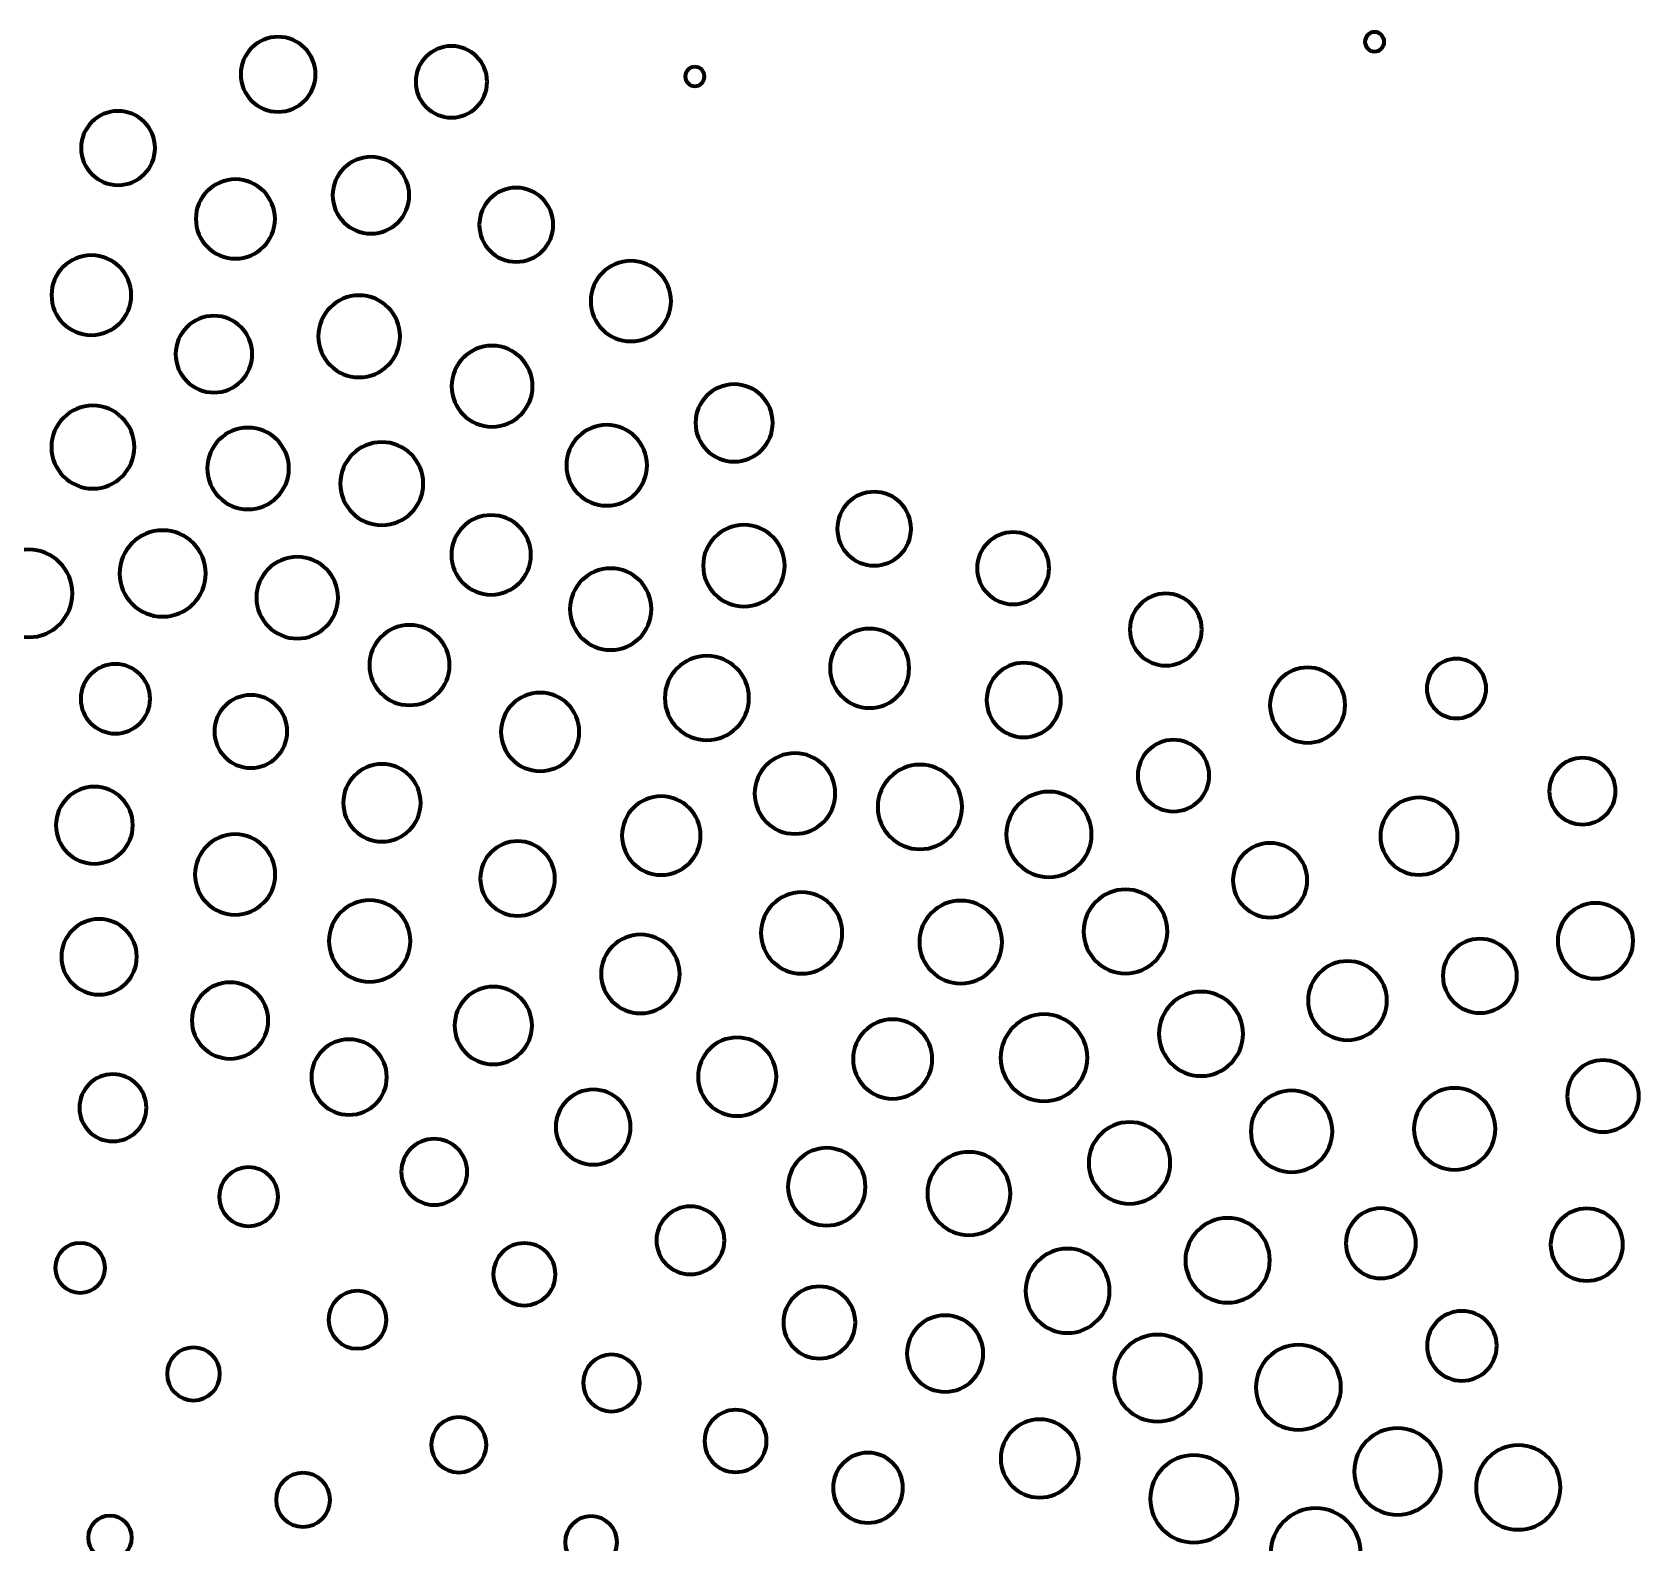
# Model space of a CAD drawing. Header units: inches. Extents: x 1318 to 1675, y 1362 to 1634.
# Drawn here: x 1526.3 to 1580.1, y 1578.9 to 1629.5 of the extents above; entities that cross this region are included whole.
import ezdxf

# ---------------------------------------------------------------- set-up
doc = ezdxf.new("R2010")
doc.units = ezdxf.units.IN
doc.header["$MEASUREMENT"] = 0
doc.layers.add('svg2985', color=7, linetype='Continuous')

# ---------------------------------------------------------------- blocks, each defined once
blk = doc.blocks.new('block 4')
at = {"layer": 'svg2985', "color": 7, "lineweight": 70}
for points in [[(1534.528, 1629.323), (1535.219, 1629.323), (1535.78, 1628.762), (1535.78, 1628.07), (1535.78, 1627.379), (1535.219, 1626.817), (1534.528, 1626.817), (1533.835, 1626.817), (1533.274, 1627.379), (1533.274, 1628.07), (1533.274, 1628.762), (1533.835, 1629.323), (1534.528, 1629.323)], [(1540.325, 1629.014), (1540.985, 1629.014), (1541.52, 1628.48), (1541.52, 1627.82), (1541.52, 1627.16), (1540.985, 1626.625), (1540.325, 1626.625), (1539.665, 1626.625), (1539.13, 1627.16), (1539.13, 1627.82), (1539.13, 1628.48), (1539.665, 1629.014), (1540.325, 1629.014)], [(1571.215, 1629.482), (1571.393, 1629.482), (1571.538, 1629.337), (1571.538, 1629.159), (1571.538, 1628.98), (1571.393, 1628.835), (1571.215, 1628.835), (1571.036, 1628.835), (1570.892, 1628.98), (1570.892, 1629.159), (1570.892, 1629.337), (1571.036, 1629.482), (1571.215, 1629.482)], [(1548.471, 1628.322), (1548.65, 1628.322), (1548.794, 1628.177), (1548.794, 1627.999), (1548.794, 1627.82), (1548.65, 1627.675), (1548.471, 1627.675), (1548.293, 1627.675), (1548.148, 1627.82), (1548.148, 1627.999), (1548.148, 1628.177), (1548.293, 1628.322), (1548.471, 1628.322)], [(1529.171, 1626.843), (1529.855, 1626.843), (1530.409, 1626.288), (1530.409, 1625.604), (1530.409, 1624.92), (1529.855, 1624.366), (1529.171, 1624.366), (1528.487, 1624.366), (1527.932, 1624.92), (1527.932, 1625.604), (1527.932, 1626.288), (1528.487, 1626.843), (1529.171, 1626.843)], [(1537.633, 1625.307), (1538.341, 1625.307), (1538.915, 1624.733), (1538.915, 1624.025), (1538.915, 1623.317), (1538.341, 1622.743), (1537.633, 1622.743), (1536.925, 1622.743), (1536.351, 1623.317), (1536.351, 1624.025), (1536.351, 1624.733), (1536.925, 1625.307), (1537.633, 1625.307)], [(1533.099, 1624.559), (1533.831, 1624.559), (1534.425, 1623.966), (1534.425, 1623.234), (1534.425, 1622.501), (1533.831, 1621.908), (1533.099, 1621.908), (1532.367, 1621.908), (1531.774, 1622.501), (1531.774, 1623.234), (1531.774, 1623.966), (1532.367, 1624.559), (1533.099, 1624.559)], [(1542.495, 1624.275), (1543.179, 1624.275), (1543.734, 1623.721), (1543.734, 1623.037), (1543.734, 1622.353), (1543.179, 1621.799), (1542.495, 1621.799), (1541.811, 1621.799), (1541.257, 1622.353), (1541.257, 1623.037), (1541.257, 1623.721), (1541.811, 1624.275), (1542.495, 1624.275)], [(1528.278, 1622.017), (1529.016, 1622.017), (1529.613, 1621.419), (1529.613, 1620.682), (1529.613, 1619.945), (1529.016, 1619.347), (1528.278, 1619.347), (1527.541, 1619.347), (1526.943, 1619.945), (1526.943, 1620.682), (1526.943, 1621.419), (1527.541, 1622.017), (1528.278, 1622.017)], [(1546.33, 1621.829), (1547.073, 1621.829), (1547.675, 1621.227), (1547.675, 1620.484), (1547.675, 1619.741), (1547.073, 1619.139), (1546.33, 1619.139), (1545.587, 1619.139), (1544.985, 1619.741), (1544.985, 1620.484), (1544.985, 1621.227), (1545.587, 1621.829), (1546.33, 1621.829)], [(1537.237, 1620.675), (1537.993, 1620.675), (1538.606, 1620.062), (1538.606, 1619.305), (1538.606, 1618.549), (1537.993, 1617.936), (1537.237, 1617.936), (1536.481, 1617.936), (1535.868, 1618.549), (1535.868, 1619.305), (1535.868, 1620.062), (1536.481, 1620.675), (1537.237, 1620.675)], [(1532.38, 1619.991), (1533.088, 1619.991), (1533.662, 1619.417), (1533.662, 1618.709), (1533.662, 1618.001), (1533.088, 1617.427), (1532.38, 1617.427), (1531.672, 1617.427), (1531.098, 1618.001), (1531.098, 1618.709), (1531.098, 1619.417), (1531.672, 1619.991), (1532.38, 1619.991)], [(1541.685, 1618.99), (1542.433, 1618.99), (1543.04, 1618.384), (1543.04, 1617.636), (1543.04, 1616.888), (1542.433, 1616.281), (1541.685, 1616.281), (1540.937, 1616.281), (1540.33, 1616.888), (1540.33, 1617.636), (1540.33, 1618.384), (1540.937, 1618.99), (1541.685, 1618.99)], [(1549.786, 1617.701), (1550.499, 1617.701), (1551.077, 1617.123), (1551.077, 1616.41), (1551.077, 1615.696), (1550.499, 1615.118), (1549.786, 1615.118), (1549.072, 1615.118), (1548.494, 1615.696), (1548.494, 1616.41), (1548.494, 1617.123), (1549.072, 1617.701), (1549.786, 1617.701)], [(1528.328, 1616.991), (1529.095, 1616.991), (1529.716, 1616.369), (1529.716, 1615.603), (1529.716, 1614.836), (1529.095, 1614.214), (1528.328, 1614.214), (1527.561, 1614.214), (1526.939, 1614.836), (1526.939, 1615.603), (1526.939, 1616.369), (1527.561, 1616.991), (1528.328, 1616.991)], [(1533.522, 1616.25), (1534.276, 1616.25), (1534.887, 1615.639), (1534.887, 1614.886), (1534.887, 1614.132), (1534.276, 1613.521), (1533.522, 1613.521), (1532.769, 1613.521), (1532.158, 1614.132), (1532.158, 1614.886), (1532.158, 1615.639), (1532.769, 1616.25), (1533.522, 1616.25)], [(1545.524, 1616.344), (1546.269, 1616.344), (1546.873, 1615.739), (1546.873, 1614.994), (1546.873, 1614.248), (1546.269, 1613.644), (1545.524, 1613.644), (1544.778, 1613.644), (1544.174, 1614.248), (1544.174, 1614.994), (1544.174, 1615.739), (1544.778, 1616.344), (1545.524, 1616.344)], [(1537.995, 1615.767), (1538.762, 1615.767), (1539.384, 1615.145), (1539.384, 1614.378), (1539.384, 1613.612), (1538.762, 1612.99), (1537.995, 1612.99), (1537.228, 1612.99), (1536.607, 1613.612), (1536.607, 1614.378), (1536.607, 1615.145), (1537.228, 1615.767), (1537.995, 1615.767)], [(1554.47, 1614.104), (1555.151, 1614.104), (1555.704, 1613.552), (1555.704, 1612.87), (1555.704, 1612.189), (1555.151, 1611.637), (1554.47, 1611.637), (1553.789, 1611.637), (1553.236, 1612.189), (1553.236, 1612.87), (1553.236, 1613.552), (1553.789, 1614.104), (1554.47, 1614.104)], [(1541.655, 1613.325), (1542.39, 1613.325), (1542.986, 1612.729), (1542.986, 1611.994), (1542.986, 1611.26), (1542.39, 1610.664), (1541.655, 1610.664), (1540.921, 1610.664), (1540.325, 1611.26), (1540.325, 1611.994), (1540.325, 1612.729), (1540.921, 1613.325), (1541.655, 1613.325)], [(1550.113, 1612.999), (1550.867, 1612.999), (1551.477, 1612.388), (1551.477, 1611.635), (1551.477, 1610.881), (1550.867, 1610.27), (1550.113, 1610.27), (1549.36, 1610.27), (1548.749, 1610.881), (1548.749, 1611.635), (1548.749, 1612.388), (1549.36, 1612.999), (1550.113, 1612.999)], [(1530.663, 1612.816), (1531.459, 1612.816), (1532.105, 1612.17), (1532.105, 1611.374), (1532.105, 1610.578), (1531.459, 1609.932), (1530.663, 1609.932), (1529.867, 1609.932), (1529.221, 1610.578), (1529.221, 1611.374), (1529.221, 1612.17), (1529.867, 1612.816), (1530.663, 1612.816)], [(1559.121, 1612.754), (1559.786, 1612.754), (1560.325, 1612.215), (1560.325, 1611.55), (1560.325, 1610.885), (1559.786, 1610.345), (1559.121, 1610.345), (1558.455, 1610.345), (1557.916, 1610.885), (1557.916, 1611.55), (1557.916, 1612.215), (1558.455, 1612.754), (1559.121, 1612.754)], [(1526.18, 1612.173), (1526.99, 1612.173), (1527.646, 1611.516), (1527.646, 1610.707), (1527.646, 1609.897), (1526.99, 1609.241), (1526.18, 1609.241), (1525.371, 1609.241), (1524.715, 1609.897), (1524.715, 1610.707), (1524.715, 1611.516), (1525.371, 1612.173), (1526.18, 1612.173)], [(1535.166, 1611.926), (1535.92, 1611.926), (1536.531, 1611.315), (1536.531, 1610.562), (1536.531, 1609.809), (1535.92, 1609.198), (1535.166, 1609.198), (1534.413, 1609.198), (1533.802, 1609.809), (1533.802, 1610.562), (1533.802, 1611.315), (1534.413, 1611.926), (1535.166, 1611.926)], [(1545.652, 1611.544), (1546.406, 1611.544), (1547.017, 1610.933), (1547.017, 1610.18), (1547.017, 1609.426), (1546.406, 1608.815), (1545.652, 1608.815), (1544.899, 1608.815), (1544.288, 1609.426), (1544.288, 1610.18), (1544.288, 1610.933), (1544.899, 1611.544), (1545.652, 1611.544)], [(1564.23, 1610.701), (1564.895, 1610.701), (1565.434, 1610.162), (1565.434, 1609.497), (1565.434, 1608.831), (1564.895, 1608.292), (1564.23, 1608.292), (1563.565, 1608.292), (1563.025, 1608.831), (1563.025, 1609.497), (1563.025, 1610.162), (1563.565, 1610.701), (1564.23, 1610.701)], [(1538.923, 1609.647), (1539.663, 1609.647), (1540.264, 1609.047), (1540.264, 1608.307), (1540.264, 1607.567), (1539.663, 1606.967), (1538.923, 1606.967), (1538.183, 1606.967), (1537.583, 1607.567), (1537.583, 1608.307), (1537.583, 1609.047), (1538.183, 1609.647), (1538.923, 1609.647)], [(1554.318, 1609.527), (1555.05, 1609.527), (1555.643, 1608.934), (1555.643, 1608.202), (1555.643, 1607.47), (1555.05, 1606.876), (1554.318, 1606.876), (1553.586, 1606.876), (1552.993, 1607.47), (1552.993, 1608.202), (1552.993, 1608.934), (1553.586, 1609.527), (1554.318, 1609.527)], [(1548.873, 1608.615), (1549.65, 1608.615), (1550.281, 1607.985), (1550.281, 1607.207), (1550.281, 1606.43), (1549.65, 1605.8), (1548.873, 1605.8), (1548.095, 1605.8), (1547.465, 1606.43), (1547.465, 1607.207), (1547.465, 1607.985), (1548.095, 1608.615), (1548.873, 1608.615)], [(1529.082, 1608.342), (1529.723, 1608.342), (1530.243, 1607.823), (1530.243, 1607.181), (1530.243, 1606.54), (1529.723, 1606.02), (1529.082, 1606.02), (1528.441, 1606.02), (1527.921, 1606.54), (1527.921, 1607.181), (1527.921, 1607.823), (1528.441, 1608.342), (1529.082, 1608.342)], [(1559.476, 1608.382), (1560.163, 1608.382), (1560.719, 1607.826), (1560.719, 1607.139), (1560.719, 1606.452), (1560.163, 1605.896), (1559.476, 1605.896), (1558.79, 1605.896), (1558.233, 1606.452), (1558.233, 1607.139), (1558.233, 1607.826), (1558.79, 1608.382), (1559.476, 1608.382)], [(1568.973, 1608.228), (1569.667, 1608.228), (1570.23, 1607.665), (1570.23, 1606.971), (1570.23, 1606.276), (1569.667, 1605.713), (1568.973, 1605.713), (1568.278, 1605.713), (1567.715, 1606.276), (1567.715, 1606.971), (1567.715, 1607.665), (1568.278, 1608.228), (1568.973, 1608.228)], [(1573.956, 1608.521), (1574.506, 1608.521), (1574.952, 1608.075), (1574.952, 1607.525), (1574.952, 1606.975), (1574.506, 1606.529), (1573.956, 1606.529), (1573.405, 1606.529), (1572.96, 1606.975), (1572.96, 1607.525), (1572.96, 1608.075), (1573.405, 1608.521), (1573.956, 1608.521)], [(1533.614, 1607.307), (1534.287, 1607.307), (1534.833, 1606.762), (1534.833, 1606.088), (1534.833, 1605.415), (1534.287, 1604.869), (1533.614, 1604.869), (1532.941, 1604.869), (1532.395, 1605.415), (1532.395, 1606.088), (1532.395, 1606.762), (1532.941, 1607.307), (1533.614, 1607.307)], [(1543.293, 1607.385), (1544.017, 1607.385), (1544.604, 1606.798), (1544.604, 1606.074), (1544.604, 1605.35), (1544.017, 1604.763), (1543.293, 1604.763), (1542.569, 1604.763), (1541.982, 1605.35), (1541.982, 1606.074), (1541.982, 1606.798), (1542.569, 1607.385), (1543.293, 1607.385)], [(1551.821, 1605.362), (1552.566, 1605.362), (1553.17, 1604.758), (1553.17, 1604.013), (1553.17, 1603.267), (1552.566, 1602.663), (1551.821, 1602.663), (1551.075, 1602.663), (1550.471, 1603.267), (1550.471, 1604.013), (1550.471, 1604.758), (1551.075, 1605.362), (1551.821, 1605.362)], [(1564.487, 1605.806), (1565.147, 1605.806), (1565.682, 1605.271), (1565.682, 1604.611), (1565.682, 1603.951), (1565.147, 1603.416), (1564.487, 1603.416), (1563.827, 1603.416), (1563.292, 1603.951), (1563.292, 1604.611), (1563.292, 1605.271), (1563.827, 1605.806), (1564.487, 1605.806)], [(1538.002, 1604.997), (1538.718, 1604.997), (1539.298, 1604.417), (1539.298, 1603.701), (1539.298, 1602.984), (1538.718, 1602.404), (1538.002, 1602.404), (1537.286, 1602.404), (1536.706, 1602.984), (1536.706, 1603.701), (1536.706, 1604.417), (1537.286, 1604.997), (1538.002, 1604.997)], [(1556.004, 1604.975), (1556.784, 1604.975), (1557.416, 1604.343), (1557.416, 1603.563), (1557.416, 1602.782), (1556.784, 1602.15), (1556.004, 1602.15), (1555.223, 1602.15), (1554.591, 1602.782), (1554.591, 1603.563), (1554.591, 1604.343), (1555.223, 1604.975), (1556.004, 1604.975)], [(1578.169, 1605.203), (1578.783, 1605.203), (1579.281, 1604.705), (1579.281, 1604.091), (1579.281, 1603.476), (1578.783, 1602.978), (1578.169, 1602.978), (1577.554, 1602.978), (1577.057, 1603.476), (1577.057, 1604.091), (1577.057, 1604.705), (1577.554, 1605.203), (1578.169, 1605.203)], [(1528.379, 1604.238), (1529.09, 1604.238), (1529.666, 1603.662), (1529.666, 1602.951), (1529.666, 1602.241), (1529.09, 1601.665), (1528.379, 1601.665), (1527.669, 1601.665), (1527.093, 1602.241), (1527.093, 1602.951), (1527.093, 1603.662), (1527.669, 1604.238), (1528.379, 1604.238)], [(1547.347, 1603.921), (1548.074, 1603.921), (1548.663, 1603.332), (1548.663, 1602.605), (1548.663, 1601.878), (1548.074, 1601.289), (1547.347, 1601.289), (1546.62, 1601.289), (1546.031, 1601.878), (1546.031, 1602.605), (1546.031, 1603.332), (1546.62, 1603.921), (1547.347, 1603.921)], [(1560.32, 1604.072), (1561.108, 1604.072), (1561.747, 1603.433), (1561.747, 1602.645), (1561.747, 1601.857), (1561.108, 1601.218), (1560.32, 1601.218), (1559.532, 1601.218), (1558.893, 1601.857), (1558.893, 1602.645), (1558.893, 1603.433), (1559.532, 1604.072), (1560.32, 1604.072)], [(1572.702, 1603.876), (1573.416, 1603.876), (1573.994, 1603.298), (1573.994, 1602.584), (1573.994, 1601.871), (1573.416, 1601.293), (1572.702, 1601.293), (1571.989, 1601.293), (1571.411, 1601.871), (1571.411, 1602.584), (1571.411, 1603.298), (1571.989, 1603.876), (1572.702, 1603.876)], [(1533.087, 1602.648), (1533.83, 1602.648), (1534.432, 1602.046), (1534.432, 1601.303), (1534.432, 1600.56), (1533.83, 1599.958), (1533.087, 1599.958), (1532.345, 1599.958), (1531.743, 1600.56), (1531.743, 1601.303), (1531.743, 1602.046), (1532.345, 1602.648), (1533.087, 1602.648)], [(1542.539, 1602.418), (1543.228, 1602.418), (1543.787, 1601.86), (1543.787, 1601.17), (1543.787, 1600.481), (1543.228, 1599.922), (1542.539, 1599.922), (1541.85, 1599.922), (1541.291, 1600.481), (1541.291, 1601.17), (1541.291, 1601.86), (1541.85, 1602.418), (1542.539, 1602.418)], [(1567.72, 1602.355), (1568.407, 1602.355), (1568.963, 1601.798), (1568.963, 1601.112), (1568.963, 1600.425), (1568.407, 1599.868), (1567.72, 1599.868), (1567.033, 1599.868), (1566.477, 1600.425), (1566.477, 1601.112), (1566.477, 1601.798), (1567.033, 1602.355), (1567.72, 1602.355)], [(1552.043, 1600.708), (1552.794, 1600.708), (1553.403, 1600.099), (1553.403, 1599.348), (1553.403, 1598.598), (1552.794, 1597.989), (1552.043, 1597.989), (1551.292, 1597.989), (1550.684, 1598.598), (1550.684, 1599.348), (1550.684, 1600.099), (1551.292, 1600.708), (1552.043, 1600.708)], [(1562.88, 1600.803), (1563.655, 1600.803), (1564.284, 1600.175), (1564.284, 1599.4), (1564.284, 1598.625), (1563.655, 1597.997), (1562.88, 1597.997), (1562.106, 1597.997), (1561.477, 1598.625), (1561.477, 1599.4), (1561.477, 1600.175), (1562.106, 1600.803), (1562.88, 1600.803)], [(1537.59, 1600.443), (1538.344, 1600.443), (1538.954, 1599.832), (1538.954, 1599.079), (1538.954, 1598.325), (1538.344, 1597.715), (1537.59, 1597.715), (1536.837, 1597.715), (1536.226, 1598.325), (1536.226, 1599.079), (1536.226, 1599.832), (1536.837, 1600.443), (1537.59, 1600.443)], [(1557.367, 1600.428), (1558.131, 1600.428), (1558.751, 1599.809), (1558.751, 1599.045), (1558.751, 1598.28), (1558.131, 1597.661), (1557.367, 1597.661), (1556.603, 1597.661), (1555.983, 1598.28), (1555.983, 1599.045), (1555.983, 1599.809), (1556.603, 1600.428), (1557.367, 1600.428)], [(1578.606, 1600.346), (1579.303, 1600.346), (1579.868, 1599.78), (1579.868, 1599.083), (1579.868, 1598.386), (1579.303, 1597.82), (1578.606, 1597.82), (1577.909, 1597.82), (1577.343, 1598.386), (1577.343, 1599.083), (1577.343, 1599.78), (1577.909, 1600.346), (1578.606, 1600.346)], [(1528.536, 1599.813), (1529.233, 1599.813), (1529.799, 1599.248), (1529.799, 1598.55), (1529.799, 1597.853), (1529.233, 1597.288), (1528.536, 1597.288), (1527.839, 1597.288), (1527.274, 1597.853), (1527.274, 1598.55), (1527.274, 1599.248), (1527.839, 1599.813), (1528.536, 1599.813)], [(1546.649, 1599.293), (1547.375, 1599.293), (1547.964, 1598.704), (1547.964, 1597.977), (1547.964, 1597.25), (1547.375, 1596.661), (1546.649, 1596.661), (1545.922, 1596.661), (1545.333, 1597.25), (1545.333, 1597.977), (1545.333, 1598.704), (1545.922, 1599.293), (1546.649, 1599.293)], [(1574.74, 1599.15), (1575.424, 1599.15), (1575.978, 1598.596), (1575.978, 1597.912), (1575.978, 1597.228), (1575.424, 1596.674), (1574.74, 1596.674), (1574.056, 1596.674), (1573.501, 1597.228), (1573.501, 1597.912), (1573.501, 1598.596), (1574.056, 1599.15), (1574.74, 1599.15)], [(1570.308, 1598.406), (1571.038, 1598.406), (1571.629, 1597.815), (1571.629, 1597.086), (1571.629, 1596.356), (1571.038, 1595.765), (1570.308, 1595.765), (1569.579, 1595.765), (1568.988, 1596.356), (1568.988, 1597.086), (1568.988, 1597.815), (1569.579, 1598.406), (1570.308, 1598.406)], [(1532.918, 1597.696), (1533.624, 1597.696), (1534.195, 1597.125), (1534.195, 1596.419), (1534.195, 1595.714), (1533.624, 1595.142), (1532.918, 1595.142), (1532.213, 1595.142), (1531.641, 1595.714), (1531.641, 1596.419), (1531.641, 1597.125), (1532.213, 1597.696), (1532.918, 1597.696)], [(1541.727, 1597.548), (1542.443, 1597.548), (1543.024, 1596.968), (1543.024, 1596.252), (1543.024, 1595.536), (1542.443, 1594.955), (1541.727, 1594.955), (1541.011, 1594.955), (1540.431, 1595.536), (1540.431, 1596.252), (1540.431, 1596.968), (1541.011, 1597.548), (1541.727, 1597.548)], [(1565.408, 1597.383), (1566.185, 1597.383), (1566.816, 1596.753), (1566.816, 1595.975), (1566.816, 1595.198), (1566.185, 1594.567), (1565.408, 1594.567), (1564.63, 1594.567), (1564, 1595.198), (1564, 1595.975), (1564, 1596.753), (1564.63, 1597.383), (1565.408, 1597.383)], [(1555.089, 1596.455), (1555.821, 1596.455), (1556.414, 1595.862), (1556.414, 1595.13), (1556.414, 1594.398), (1555.821, 1593.804), (1555.089, 1593.804), (1554.357, 1593.804), (1553.764, 1594.398), (1553.764, 1595.13), (1553.764, 1595.862), (1554.357, 1596.455), (1555.089, 1596.455)], [(1560.153, 1596.627), (1560.955, 1596.627), (1561.604, 1595.977), (1561.604, 1595.175), (1561.604, 1594.374), (1560.955, 1593.724), (1560.153, 1593.724), (1559.352, 1593.724), (1558.701, 1594.374), (1558.701, 1595.175), (1558.701, 1595.977), (1559.352, 1596.627), (1560.153, 1596.627)], [(1536.901, 1595.789), (1537.598, 1595.789), (1538.163, 1595.223), (1538.163, 1594.526), (1538.163, 1593.829), (1537.598, 1593.264), (1536.901, 1593.264), (1536.204, 1593.264), (1535.639, 1593.829), (1535.639, 1594.526), (1535.639, 1595.223), (1536.204, 1595.789), (1536.901, 1595.789)], [(1549.888, 1595.849), (1550.612, 1595.849), (1551.199, 1595.262), (1551.199, 1594.538), (1551.199, 1593.814), (1550.612, 1593.227), (1549.888, 1593.227), (1549.164, 1593.227), (1548.577, 1593.814), (1548.577, 1594.538), (1548.577, 1595.262), (1549.164, 1595.849), (1549.888, 1595.849)], [(1528.999, 1594.622), (1529.618, 1594.622), (1530.121, 1594.119), (1530.121, 1593.5), (1530.121, 1592.88), (1529.618, 1592.378), (1528.999, 1592.378), (1528.379, 1592.378), (1527.876, 1592.88), (1527.876, 1593.5), (1527.876, 1594.119), (1528.379, 1594.622), (1528.999, 1594.622)], [(1578.858, 1595.093), (1579.521, 1595.093), (1580.058, 1594.556), (1580.058, 1593.893), (1580.058, 1593.231), (1579.521, 1592.694), (1578.858, 1592.694), (1578.196, 1592.694), (1577.659, 1593.231), (1577.659, 1593.893), (1577.659, 1594.556), (1578.196, 1595.093), (1578.858, 1595.093)], [(1545.07, 1594.108), (1545.762, 1594.108), (1546.323, 1593.546), (1546.323, 1592.855), (1546.323, 1592.163), (1545.762, 1591.602), (1545.07, 1591.602), (1544.378, 1591.602), (1543.818, 1592.163), (1543.818, 1592.855), (1543.818, 1593.546), (1544.378, 1594.108), (1545.07, 1594.108)], [(1568.438, 1594.076), (1569.191, 1594.076), (1569.802, 1593.465), (1569.802, 1592.712), (1569.802, 1591.958), (1569.191, 1591.348), (1568.438, 1591.348), (1567.684, 1591.348), (1567.073, 1591.958), (1567.073, 1592.712), (1567.073, 1593.465), (1567.684, 1594.076), (1568.438, 1594.076)], [(1573.894, 1594.158), (1574.648, 1594.158), (1575.258, 1593.547), (1575.258, 1592.794), (1575.258, 1592.04), (1574.648, 1591.429), (1573.894, 1591.429), (1573.141, 1591.429), (1572.53, 1592.04), (1572.53, 1592.794), (1572.53, 1593.547), (1573.141, 1594.158), (1573.894, 1594.158)], [(1563.015, 1593.02), (1563.768, 1593.02), (1564.379, 1592.409), (1564.379, 1591.655), (1564.379, 1590.902), (1563.768, 1590.291), (1563.015, 1590.291), (1562.261, 1590.291), (1561.65, 1590.902), (1561.65, 1591.655), (1561.65, 1592.409), (1562.261, 1593.02), (1563.015, 1593.02)], [(1539.752, 1592.459), (1540.361, 1592.459), (1540.855, 1591.965), (1540.855, 1591.356), (1540.855, 1590.747), (1540.361, 1590.253), (1539.752, 1590.253), (1539.143, 1590.253), (1538.649, 1590.747), (1538.649, 1591.356), (1538.649, 1591.965), (1539.143, 1592.459), (1539.752, 1592.459)], [(1552.884, 1592.157), (1553.6, 1592.157), (1554.18, 1591.576), (1554.18, 1590.86), (1554.18, 1590.144), (1553.6, 1589.564), (1552.884, 1589.564), (1552.168, 1589.564), (1551.587, 1590.144), (1551.587, 1590.86), (1551.587, 1591.576), (1552.168, 1592.157), (1552.884, 1592.157)], [(1557.641, 1592.019), (1558.408, 1592.019), (1559.029, 1591.398), (1559.029, 1590.631), (1559.029, 1589.864), (1558.408, 1589.242), (1557.641, 1589.242), (1556.874, 1589.242), (1556.252, 1589.864), (1556.252, 1590.631), (1556.252, 1591.398), (1556.874, 1592.019), (1557.641, 1592.019)], [(1533.54, 1591.512), (1534.085, 1591.512), (1534.526, 1591.07), (1534.526, 1590.525), (1534.526, 1589.98), (1534.085, 1589.539), (1533.54, 1589.539), (1532.995, 1589.539), (1532.553, 1589.98), (1532.553, 1590.525), (1532.553, 1591.07), (1532.995, 1591.512), (1533.54, 1591.512)], [(1548.323, 1590.202), (1548.951, 1590.202), (1549.46, 1589.693), (1549.46, 1589.066), (1549.46, 1588.438), (1548.951, 1587.929), (1548.323, 1587.929), (1547.696, 1587.929), (1547.187, 1588.438), (1547.187, 1589.066), (1547.187, 1589.693), (1547.696, 1590.202), (1548.323, 1590.202)], [(1566.299, 1589.81), (1567.079, 1589.81), (1567.711, 1589.178), (1567.711, 1588.398), (1567.711, 1587.618), (1567.079, 1586.985), (1566.299, 1586.985), (1565.519, 1586.985), (1564.886, 1587.618), (1564.886, 1588.398), (1564.886, 1589.178), (1565.519, 1589.81), (1566.299, 1589.81)], [(1571.426, 1590.138), (1572.072, 1590.138), (1572.596, 1589.614), (1572.596, 1588.968), (1572.596, 1588.321), (1572.072, 1587.797), (1571.426, 1587.797), (1570.779, 1587.797), (1570.255, 1588.321), (1570.255, 1588.968), (1570.255, 1589.614), (1570.779, 1590.138), (1571.426, 1590.138)], [(1578.316, 1590.129), (1578.984, 1590.129), (1579.525, 1589.588), (1579.525, 1588.92), (1579.525, 1588.252), (1578.984, 1587.711), (1578.316, 1587.711), (1577.648, 1587.711), (1577.106, 1588.252), (1577.106, 1588.92), (1577.106, 1589.588), (1577.648, 1590.129), (1578.316, 1590.129)], [(1527.903, 1588.977), (1528.363, 1588.977), (1528.735, 1588.604), (1528.735, 1588.145), (1528.735, 1587.686), (1528.363, 1587.313), (1527.903, 1587.313), (1527.444, 1587.313), (1527.072, 1587.686), (1527.072, 1588.145), (1527.072, 1588.604), (1527.444, 1588.977), (1527.903, 1588.977)], [(1542.767, 1588.97), (1543.341, 1588.97), (1543.807, 1588.505), (1543.807, 1587.93), (1543.807, 1587.356), (1543.341, 1586.89), (1542.767, 1586.89), (1542.193, 1586.89), (1541.727, 1587.356), (1541.727, 1587.93), (1541.727, 1588.505), (1542.193, 1588.97), (1542.767, 1588.97)], [(1560.941, 1588.784), (1561.719, 1588.784), (1562.349, 1588.154), (1562.349, 1587.376), (1562.349, 1586.599), (1561.719, 1585.969), (1560.941, 1585.969), (1560.164, 1585.969), (1559.534, 1586.599), (1559.534, 1587.376), (1559.534, 1588.154), (1560.164, 1588.784), (1560.941, 1588.784)], [(1537.181, 1587.378), (1537.716, 1587.378), (1538.148, 1586.945), (1538.148, 1586.411), (1538.148, 1585.877), (1537.716, 1585.444), (1537.181, 1585.444), (1536.647, 1585.444), (1536.214, 1585.877), (1536.214, 1586.411), (1536.214, 1586.945), (1536.647, 1587.378), (1537.181, 1587.378)], [(1552.637, 1587.522), (1553.302, 1587.522), (1553.841, 1586.983), (1553.841, 1586.318), (1553.841, 1585.652), (1553.302, 1585.113), (1552.637, 1585.113), (1551.972, 1585.113), (1551.433, 1585.652), (1551.433, 1586.318), (1551.433, 1586.983), (1551.972, 1587.522), (1552.637, 1587.522)], [(1556.845, 1586.556), (1557.55, 1586.556), (1558.122, 1585.985), (1558.122, 1585.279), (1558.122, 1584.574), (1557.55, 1584.002), (1556.845, 1584.002), (1556.14, 1584.002), (1555.568, 1584.574), (1555.568, 1585.279), (1555.568, 1585.985), (1556.14, 1586.556), (1556.845, 1586.556)], [(1574.136, 1586.701), (1574.781, 1586.701), (1575.302, 1586.179), (1575.302, 1585.536), (1575.302, 1584.892), (1574.781, 1584.37), (1574.136, 1584.37), (1573.493, 1584.37), (1572.971, 1584.892), (1572.971, 1585.536), (1572.971, 1586.179), (1573.493, 1586.701), (1574.136, 1586.701)], [(1531.694, 1585.482), (1532.182, 1585.482), (1532.578, 1585.086), (1532.578, 1584.597), (1532.578, 1584.108), (1532.182, 1583.712), (1531.694, 1583.712), (1531.205, 1583.712), (1530.809, 1584.108), (1530.809, 1584.597), (1530.809, 1585.086), (1531.205, 1585.482), (1531.694, 1585.482)], [(1563.953, 1585.909), (1564.755, 1585.909), (1565.405, 1585.259), (1565.405, 1584.458), (1565.405, 1583.656), (1564.755, 1583.006), (1563.953, 1583.006), (1563.151, 1583.006), (1562.502, 1583.656), (1562.502, 1584.458), (1562.502, 1585.259), (1563.151, 1585.909), (1563.953, 1585.909)], [(1568.666, 1585.571), (1569.451, 1585.571), (1570.088, 1584.935), (1570.088, 1584.149), (1570.088, 1583.363), (1569.451, 1582.727), (1568.666, 1582.727), (1567.88, 1582.727), (1567.244, 1583.363), (1567.244, 1584.149), (1567.244, 1584.935), (1567.88, 1585.571), (1568.666, 1585.571)], [(1545.68, 1585.242), (1546.203, 1585.242), (1546.627, 1584.817), (1546.627, 1584.294), (1546.627, 1583.77), (1546.203, 1583.346), (1545.68, 1583.346), (1545.156, 1583.346), (1544.732, 1583.77), (1544.732, 1584.294), (1544.732, 1584.817), (1545.156, 1585.242), (1545.68, 1585.242)], [(1549.834, 1583.393), (1550.408, 1583.393), (1550.873, 1582.927), (1550.873, 1582.353), (1550.873, 1581.779), (1550.408, 1581.313), (1549.834, 1581.313), (1549.259, 1581.313), (1548.794, 1581.779), (1548.794, 1582.353), (1548.794, 1582.927), (1549.259, 1583.393), (1549.834, 1583.393)], [(1540.574, 1583.149), (1541.084, 1583.149), (1541.498, 1582.736), (1541.498, 1582.226), (1541.498, 1581.716), (1541.084, 1581.302), (1540.574, 1581.302), (1540.064, 1581.302), (1539.65, 1581.716), (1539.65, 1582.226), (1539.65, 1582.736), (1540.064, 1583.149), (1540.574, 1583.149)], [(1560.01, 1583.075), (1560.731, 1583.075), (1561.316, 1582.491), (1561.316, 1581.769), (1561.316, 1581.048), (1560.731, 1580.463), (1560.01, 1580.463), (1559.289, 1580.463), (1558.704, 1581.048), (1558.704, 1581.769), (1558.704, 1582.491), (1559.289, 1583.075), (1560.01, 1583.075)], [(1571.981, 1582.781), (1572.78, 1582.781), (1573.427, 1582.134), (1573.427, 1581.335), (1573.427, 1580.536), (1572.78, 1579.888), (1571.981, 1579.888), (1571.182, 1579.888), (1570.535, 1580.536), (1570.535, 1581.335), (1570.535, 1582.134), (1571.182, 1582.781), (1571.981, 1582.781)], [(1576.023, 1582.213), (1576.803, 1582.213), (1577.436, 1581.581), (1577.436, 1580.8), (1577.436, 1580.02), (1576.803, 1579.388), (1576.023, 1579.388), (1575.243, 1579.388), (1574.611, 1580.02), (1574.611, 1580.8), (1574.611, 1581.581), (1575.243, 1582.213), (1576.023, 1582.213)], [(1554.264, 1581.96), (1554.911, 1581.96), (1555.435, 1581.436), (1555.435, 1580.79), (1555.435, 1580.143), (1554.911, 1579.619), (1554.264, 1579.619), (1553.618, 1579.619), (1553.094, 1580.143), (1553.094, 1580.79), (1553.094, 1581.436), (1553.618, 1581.96), (1554.264, 1581.96)], [(1565.166, 1581.881), (1565.973, 1581.881), (1566.627, 1581.226), (1566.627, 1580.419), (1566.627, 1579.612), (1565.973, 1578.958), (1565.166, 1578.958), (1564.359, 1578.958), (1563.705, 1579.612), (1563.705, 1580.419), (1563.705, 1581.226), (1564.359, 1581.881), (1565.166, 1581.881)], [(1535.36, 1581.289), (1535.859, 1581.289), (1536.265, 1580.885), (1536.265, 1580.385), (1536.265, 1579.886), (1535.859, 1579.481), (1535.36, 1579.481), (1534.861, 1579.481), (1534.456, 1579.886), (1534.456, 1580.385), (1534.456, 1580.885), (1534.861, 1581.289), (1535.36, 1581.289)], [(1569.245, 1580.103), (1570.079, 1580.103), (1570.754, 1579.427), (1570.754, 1578.594), (1570.754, 1577.76), (1570.079, 1577.084), (1569.245, 1577.084), (1568.411, 1577.084), (1567.735, 1577.76), (1567.735, 1578.594), (1567.735, 1579.427), (1568.411, 1580.103), (1569.245, 1580.103)], [(1528.901, 1579.849), (1529.304, 1579.849), (1529.631, 1579.523), (1529.631, 1579.119), (1529.631, 1578.716), (1529.304, 1578.389), (1528.901, 1578.389), (1528.498, 1578.389), (1528.171, 1578.716), (1528.171, 1579.119), (1528.171, 1579.523), (1528.498, 1579.849), (1528.901, 1579.849)], [(1545, 1579.837), (1545.481, 1579.837), (1545.87, 1579.447), (1545.87, 1578.966), (1545.87, 1578.486), (1545.481, 1578.096), (1545, 1578.096), (1544.519, 1578.096), (1544.13, 1578.486), (1544.13, 1578.966), (1544.13, 1579.447), (1544.519, 1579.837), (1545, 1579.837)]]:
    blk.add_open_spline(points, degree=3, knots=[0, 0, 0, 0, 1, 1, 1, 2, 2, 2, 3, 3, 3, 4, 4, 4, 4], dxfattribs=at)
blk = doc.blocks.new('block 3')
at = {"layer": 'svg2985'}
blk.add_blockref('block 4', (0, 0), dxfattribs=at)

msp = doc.modelspace()

# ---------------------------------------------------------------- block references
at = {"layer": 'svg2985'}
msp.add_blockref('block 3', (0, 0), dxfattribs=at)

doc.saveas('drawing.dxf')
